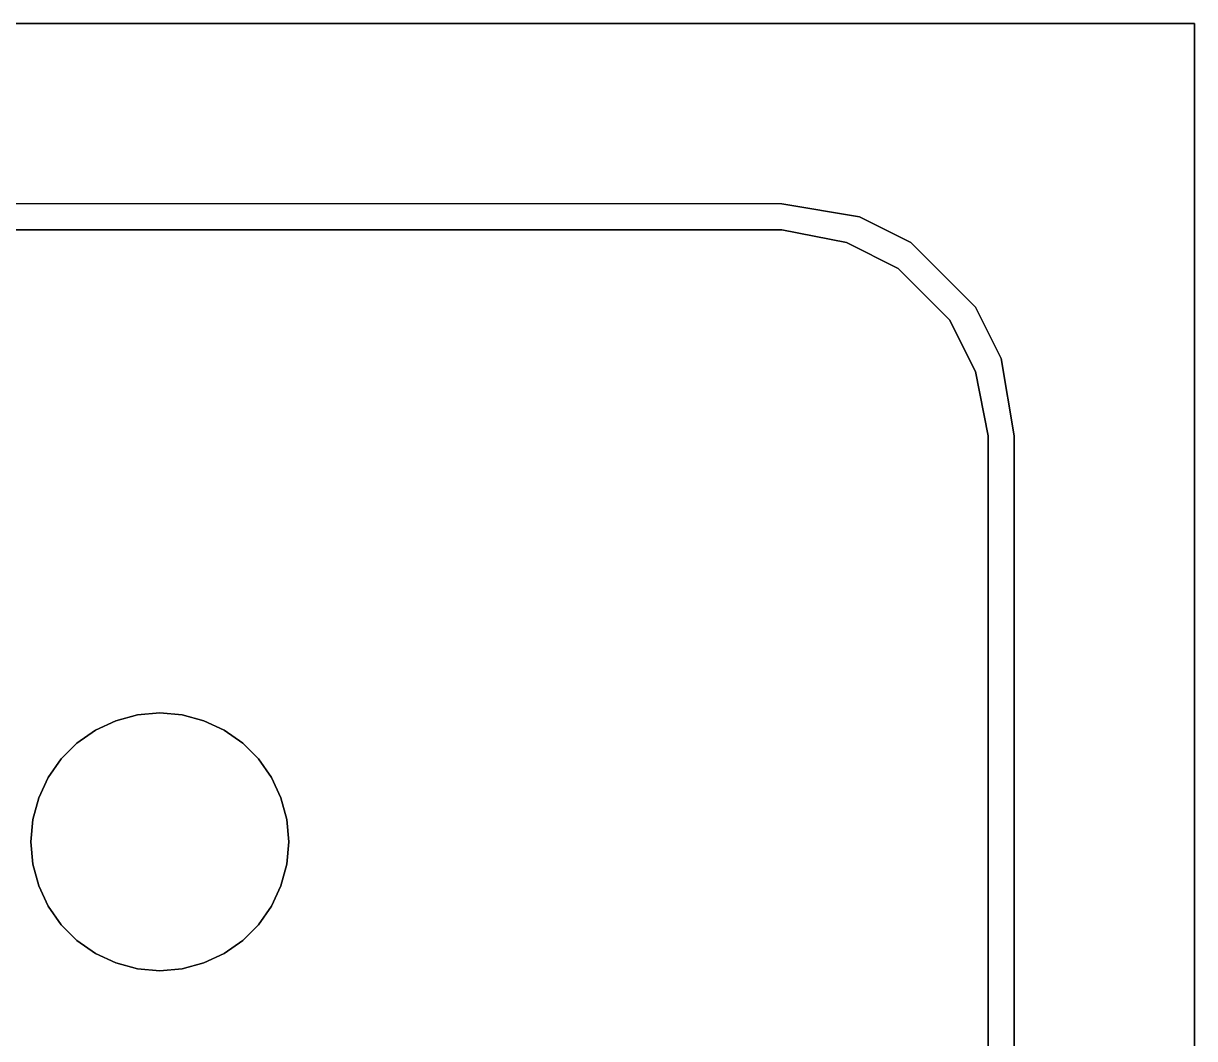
# Model space of a CAD drawing. Header units: inches. Extents: x -7543 to -822, y 102837 to 190349.
# Drawn here: x -831.59465 to -831.58888, y 102837.01443 to 102837.01943 of the extents above; entities that cross this region are included whole.
import ezdxf

# ---------------------------------------------------------------- set-up
doc = ezdxf.new("R2010")
doc.units = ezdxf.units.IN
doc.header["$MEASUREMENT"] = 0
doc.layers.add('TEFRİŞ', color=7, linetype='Continuous', lineweight=25, true_color=0x78462c)

msp = doc.modelspace()

# ---------------------------------------------------------------- linework, layer by layer
at = {"layer": 'TEFRİŞ'}
for p, q in [((-831.5909094, 102837.0185418, -0.004191), (-831.5968454, 102837.0185418, -0.004191)), ((-831.5909094, 102837.0185418, -0.004191), (-831.5905284, 102837.0184783, -0.004191)), ((-831.5905284, 102837.0184783, -0.004191), (-831.5902744, 102837.0183513, -0.004191)), ((-831.5909094, 102837.0184148, -0.004191), (-831.5905919, 102837.0183513, -0.004191)), ((-831.5905919, 102837.0183513, -0.004191), (-831.5903379, 102837.0182243, -0.004191)), ((-831.5902744, 102837.0183513, -0.004191), (-831.5899569, 102837.0180338, -0.004191)), ((-831.5903379, 102837.0182243, -0.004191), (-831.5900839, 102837.0179703, -0.004191)), ((-831.5899569, 102837.0180338, -0.004191), (-831.5898299, 102837.0177798, -0.004191)), ((-831.5900839, 102837.0179703, -0.004191), (-831.5899569, 102837.0177163, -0.004191)), ((-831.5898299, 102837.0177798, -0.004191), (-831.5897664, 102837.0173988, -0.004191)), ((-831.5899569, 102837.0177163, -0.004191), (-831.5898934, 102837.0173988, -0.004191)), ((-831.5897664, 102837.0127328, -0.004191), (-831.5897664, 102837.0173988, -0.004191))]:
    msp.add_line(p, q, dxfattribs=at)
for points in [[(-831.5988774, 102837.0194308, -0.000127), (-831.5888774, 102837.0194308, -0.000127), (-831.5888774, 102837.0194308), (-831.5988774, 102837.0194308)], [(-831.5888774, 102837.0094308, -0.000127), (-831.5888774, 102837.0194308, -0.000127), (-831.5888774, 102837.0194308), (-831.5888774, 102837.0094308)], [(-831.5968454, 102837.0184148, -0.004191), (-831.5909094, 102837.0184148, -0.004191), (-831.5909094, 102837.0184148, -0.000127), (-831.5968454, 102837.0184148, -0.000127)], [(-831.5909094, 102837.0184148, -0.004191), (-831.5905919, 102837.0183513, -0.004191), (-831.5905919, 102837.0183513, -0.000127), (-831.5909094, 102837.0184148, -0.000127)], [(-831.5905919, 102837.0183513, -0.004191), (-831.5903379, 102837.0182243, -0.004191), (-831.5903379, 102837.0182243, -0.000127), (-831.5905919, 102837.0183513, -0.000127)], [(-831.5903379, 102837.0182243, -0.004191), (-831.5900839, 102837.0179703, -0.004191), (-831.5900839, 102837.0179703, -0.000127), (-831.5903379, 102837.0182243, -0.000127)], [(-831.5899569, 102837.0177163, -0.004191), (-831.5900839, 102837.0179703, -0.004191), (-831.5900839, 102837.0179703, -0.000127), (-831.5899569, 102837.0177163, -0.000127)], [(-831.5899569, 102837.0177163, -0.004191), (-831.5898934, 102837.0173988, -0.004191), (-831.5898934, 102837.0173988, -0.000127), (-831.5899569, 102837.0177163, -0.000127)], [(-831.5898934, 102837.0173988, -0.004191), (-831.5898934, 102837.0127328, -0.004191), (-831.5898934, 102837.0127328, -0.000127), (-831.5898934, 102837.0173988, -0.000127)], [(-831.5941906, 102837.0159965, -0.004191), (-831.5942909, 102837.0159497, -0.004191), (-831.5942909, 102837.0159497, -0.004064), (-831.5941906, 102837.0159965, -0.004064)], [(-831.5940837, 102837.0160252, -0.004191), (-831.5941906, 102837.0159965, -0.004191), (-831.5941906, 102837.0159965, -0.004064), (-831.5940837, 102837.0160252, -0.004064)], [(-831.5939734, 102837.0160348, -0.004191), (-831.5940837, 102837.0160252, -0.004191), (-831.5940837, 102837.0160252, -0.004064), (-831.5939734, 102837.0160348, -0.004064)], [(-831.5938631, 102837.0160252, -0.004191), (-831.5939734, 102837.0160348, -0.004191), (-831.5939734, 102837.0160348, -0.004064), (-831.5938631, 102837.0160252, -0.004064)], [(-831.5937562, 102837.0159965, -0.004191), (-831.5938631, 102837.0160252, -0.004191), (-831.5938631, 102837.0160252, -0.004064), (-831.5937562, 102837.0159965, -0.004064)], [(-831.5936559, 102837.0159497, -0.004191), (-831.5937562, 102837.0159965, -0.004191), (-831.5937562, 102837.0159965, -0.004064), (-831.5936559, 102837.0159497, -0.004064)], [(-831.5942909, 102837.0159497, -0.004191), (-831.5943816, 102837.0158862, -0.004191), (-831.5943816, 102837.0158862, -0.004064), (-831.5942909, 102837.0159497, -0.004064)], [(-831.5935652, 102837.0158862, -0.004191), (-831.5936559, 102837.0159497, -0.004191), (-831.5936559, 102837.0159497, -0.004064), (-831.5935652, 102837.0158862, -0.004064)], [(-831.5943816, 102837.0158862, -0.004191), (-831.5944598, 102837.015808, -0.004191), (-831.5944598, 102837.015808, -0.004064), (-831.5943816, 102837.0158862, -0.004064)], [(-831.593487, 102837.015808, -0.004191), (-831.5935652, 102837.0158862, -0.004191), (-831.5935652, 102837.0158862, -0.004064), (-831.593487, 102837.015808, -0.004064)], [(-831.5944598, 102837.015808, -0.004191), (-831.5945233, 102837.0157173, -0.004191), (-831.5945233, 102837.0157173, -0.004064), (-831.5944598, 102837.015808, -0.004064)], [(-831.5934235, 102837.0157173, -0.004191), (-831.593487, 102837.015808, -0.004191), (-831.593487, 102837.015808, -0.004064), (-831.5934235, 102837.0157173, -0.004064)], [(-831.5945233, 102837.0157173, -0.004191), (-831.5945701, 102837.015617, -0.004191), (-831.5945701, 102837.015617, -0.004064), (-831.5945233, 102837.0157173, -0.004064)], [(-831.5933767, 102837.015617, -0.004191), (-831.5934235, 102837.0157173, -0.004191), (-831.5934235, 102837.0157173, -0.004064), (-831.5933767, 102837.015617, -0.004064)], [(-831.5945701, 102837.015617, -0.004191), (-831.5945988, 102837.0155101, -0.004191), (-831.5945988, 102837.0155101, -0.004064), (-831.5945701, 102837.015617, -0.004064)], [(-831.593348, 102837.0155101, -0.004191), (-831.5933767, 102837.015617, -0.004191), (-831.5933767, 102837.015617, -0.004064), (-831.593348, 102837.0155101, -0.004064)], [(-831.5945988, 102837.0155101, -0.004191), (-831.5946084, 102837.0153998, -0.004191), (-831.5946084, 102837.0153998, -0.004064), (-831.5945988, 102837.0155101, -0.004064)], [(-831.5933384, 102837.0153998, -0.004191), (-831.593348, 102837.0155101, -0.004191), (-831.593348, 102837.0155101, -0.004064), (-831.5933384, 102837.0153998, -0.004064)], [(-831.5946084, 102837.0153998, -0.004191), (-831.5946084, 102837.0153998, -0.004191), (-831.5946084, 102837.0153998, -0.004064)], [(-831.5946084, 102837.0153998, -0.004191), (-831.5945988, 102837.0152895, -0.004191), (-831.5945988, 102837.0152895, -0.004064), (-831.5946084, 102837.0153998, -0.004064)], [(-831.593348, 102837.0152895, -0.004191), (-831.5933384, 102837.0153998, -0.004191), (-831.5933384, 102837.0153998, -0.004064), (-831.593348, 102837.0152895, -0.004064)], [(-831.5933384, 102837.0153998, -0.004191), (-831.5933384, 102837.0153998, -0.004191), (-831.5933384, 102837.0153998, -0.004064)], [(-831.5945988, 102837.0152895, -0.004191), (-831.5945701, 102837.0151826, -0.004191), (-831.5945701, 102837.0151826, -0.004064), (-831.5945988, 102837.0152895, -0.004064)], [(-831.5933767, 102837.0151826, -0.004191), (-831.593348, 102837.0152895, -0.004191), (-831.593348, 102837.0152895, -0.004064), (-831.5933767, 102837.0151826, -0.004064)], [(-831.5945701, 102837.0151826, -0.004191), (-831.5945233, 102837.0150823, -0.004191), (-831.5945233, 102837.0150823, -0.004064), (-831.5945701, 102837.0151826, -0.004064)], [(-831.5934235, 102837.0150823, -0.004191), (-831.5933767, 102837.0151826, -0.004191), (-831.5933767, 102837.0151826, -0.004064), (-831.5934235, 102837.0150823, -0.004064)], [(-831.5945233, 102837.0150823, -0.004191), (-831.5944598, 102837.0149916, -0.004191), (-831.5944598, 102837.0149916, -0.004064), (-831.5945233, 102837.0150823, -0.004064)], [(-831.593487, 102837.0149916, -0.004191), (-831.5934235, 102837.0150823, -0.004191), (-831.5934235, 102837.0150823, -0.004064), (-831.593487, 102837.0149916, -0.004064)], [(-831.5944598, 102837.0149916, -0.004191), (-831.5943816, 102837.0149134, -0.004191), (-831.5943816, 102837.0149134, -0.004064), (-831.5944598, 102837.0149916, -0.004064)], [(-831.5935652, 102837.0149134, -0.004191), (-831.593487, 102837.0149916, -0.004191), (-831.593487, 102837.0149916, -0.004064), (-831.5935652, 102837.0149134, -0.004064)], [(-831.5943816, 102837.0149134, -0.004191), (-831.5942909, 102837.0148499, -0.004191), (-831.5942909, 102837.0148499, -0.004064), (-831.5943816, 102837.0149134, -0.004064)], [(-831.5936559, 102837.0148499, -0.004191), (-831.5935652, 102837.0149134, -0.004191), (-831.5935652, 102837.0149134, -0.004064), (-831.5936559, 102837.0148499, -0.004064)], [(-831.5942909, 102837.0148499, -0.004191), (-831.5941906, 102837.0148031, -0.004191), (-831.5941906, 102837.0148031, -0.004064), (-831.5942909, 102837.0148499, -0.004064)], [(-831.5937562, 102837.0148031, -0.004191), (-831.5936559, 102837.0148499, -0.004191), (-831.5936559, 102837.0148499, -0.004064), (-831.5937562, 102837.0148031, -0.004064)], [(-831.5941906, 102837.0148031, -0.004191), (-831.5940837, 102837.0147744, -0.004191), (-831.5940837, 102837.0147744, -0.004064), (-831.5941906, 102837.0148031, -0.004064)], [(-831.5938631, 102837.0147744, -0.004191), (-831.5937562, 102837.0148031, -0.004191), (-831.5937562, 102837.0148031, -0.004064), (-831.5938631, 102837.0147744, -0.004064)], [(-831.5940837, 102837.0147744, -0.004191), (-831.5939734, 102837.0147648, -0.004191), (-831.5939734, 102837.0147648, -0.004064), (-831.5940837, 102837.0147744, -0.004064)], [(-831.5939734, 102837.0147648, -0.004191), (-831.5938631, 102837.0147744, -0.004191), (-831.5938631, 102837.0147744, -0.004064), (-831.5939734, 102837.0147648, -0.004064)]]:
    msp.add_3dface(points, dxfattribs=at)
for points, invisible_edges in [([(-831.5909094, 102837.0185418), (-831.5968454, 102837.0185418), (-831.5968454, 102837.0194308), (-831.5909094, 102837.0194308)], 11), ([(-831.5909094, 102837.0185418), (-831.5909094, 102837.0194308), (-831.5903379, 102837.0194308), (-831.5905284, 102837.0184783)], 5), ([(-831.5902744, 102837.0183513), (-831.5905284, 102837.0184783), (-831.5903379, 102837.0194308), (-831.5895124, 102837.0194308)], 10), ([(-831.5902744, 102837.0183513), (-831.5895124, 102837.0194308), (-831.5888774, 102837.0194308)], 9), ([(-831.5899569, 102837.0180338), (-831.5902744, 102837.0183513), (-831.5888774, 102837.0194308), (-831.5888774, 102837.0189228)], 10), ([(-831.5898299, 102837.0177798), (-831.5899569, 102837.0180338), (-831.5888774, 102837.0189228), (-831.5888774, 102837.0181608)], 10), ([(-831.5909094, 102837.0184148, -0.000127), (-831.5968454, 102837.0184148, -0.000127), (-831.5968454, 102837.0185418), (-831.5909094, 102837.0185418)], 14), ([(-831.5909094, 102837.0184148, -0.000127), (-831.5909094, 102837.0185418), (-831.5905284, 102837.0184783), (-831.5905919, 102837.0183513, -0.000127)], 5), ([(-831.5905284, 102837.0184783), (-831.5902744, 102837.0183513), (-831.5903379, 102837.0182243, -0.000127), (-831.5905919, 102837.0183513, -0.000127)], 10), ([(-831.5902744, 102837.0183513), (-831.5899569, 102837.0180338), (-831.5900839, 102837.0179703, -0.000127), (-831.5903379, 102837.0182243, -0.000127)], 10), ([(-831.5897664, 102837.0173988), (-831.5898299, 102837.0177798), (-831.5888774, 102837.0181608), (-831.5888774, 102837.0173988)], 10), ([(-831.5900839, 102837.0179703, -0.000127), (-831.5899569, 102837.0180338), (-831.5898299, 102837.0177798), (-831.5899569, 102837.0177163, -0.000127)], 5), ([(-831.5899569, 102837.0177163, -0.000127), (-831.5898299, 102837.0177798), (-831.5897664, 102837.0173988), (-831.5898934, 102837.0173988, -0.000127)], 5), ([(-831.5898934, 102837.0127328, -0.000127), (-831.5898934, 102837.0173988, -0.000127), (-831.5897664, 102837.0173988), (-831.5897664, 102837.0127328)], 10), ([(-831.5897664, 102837.0127328), (-831.5888774, 102837.0127328), (-831.5888774, 102837.0173988), (-831.5897664, 102837.0173988)], 5), ([(-831.5897664, 102837.0127328), (-831.5888774, 102837.0127328), (-831.5888774, 102837.0173988), (-831.5897664, 102837.0173988)], 5)]:
    msp.add_3dface(points, dxfattribs=dict(at, invisible_edges=invisible_edges))

doc.saveas('drawing.dxf')
